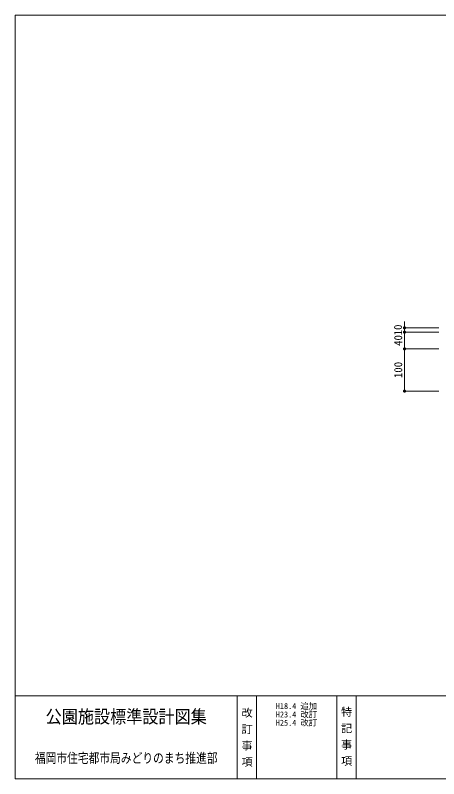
# Model space of a CAD drawing. Units: millimetres, scale not verified. Extents: x 5368 to 8106, y 2197 to 4063.
# Drawn here: x 5368 to 6372, y 2197 to 4008 of the extents above; entities that cross this region are included whole.
import ezdxf
from ezdxf.enums import TextEntityAlignment as Align

# ---------------------------------------------------------------- set-up
doc = ezdxf.new("R2010")
doc.units = ezdxf.units.MM
doc.header["$LTSCALE"] = 10
doc.layers.add('_0-0_', color=7, linetype='Continuous', lineweight=13)
doc.layers.add('寸法', color=1, linetype='Continuous', lineweight=13)
doc.styles.add('@ＭＳ ゴシック', font='')
doc.styles.add('ＭＳ ゴシック', font='')
doc.styles.get('@ＭＳ ゴシック').set_extended_font_data('@MS Gothic')
doc.styles.get('ＭＳ ゴシック').set_extended_font_data('MS Gothic')

# ---------------------------------------------------------------- blocks, each defined once
blk = doc.blocks.new('filled_dot')
at = {"color": 0, "linetype": 'Continuous', "lineweight": -2, "const_width": 1.25}
blk.add_lwpolyline([(-0.625, 0, 1), (0.625, 0, 1)], format="xyb", close=True, dxfattribs=at)

msp = doc.modelspace()

# ---------------------------------------------------------------- linework, layer by layer
at = {"layer": '_0-0_', "color": 6}
msp.add_line((5367.94, 2393.13), (8106.06, 2393.13), dxfattribs=at)
at = {"layer": '_0-0_'}
for p, q in [((5893.99, 2393.13), (5893.99, 2196.56)), ((5939.96, 2393.13), (5939.96, 2196.56)), ((6130.12, 2393.13), (6130.12, 2196.56)), ((6176.08, 2393.13), (6176.08, 2196.56))]:
    msp.add_line(p, q, dxfattribs=at)
at = {"layer": '_0-0_', "color": 6}
msp.add_lwpolyline([(8106.06, 4008.37), (5367.94, 4008.37), (5367.94, 2196.56), (8106.06, 2196.56)], close=True, dxfattribs=at)
at = {"layer": '寸法'}
for p, q in [((6291.01, 3281.54), (6291.01, 3241.54)), ((6372.05, 3266.54), (6291.01, 3266.54)), ((6372.05, 3256.54), (6291.01, 3256.54)), ((6291.01, 3256.54), (6291.01, 3216.54)), ((6372.05, 3256.54), (6291.01, 3256.54)), ((6372.05, 3216.54), (6291.01, 3216.54)), ((6291.01, 3216.54), (6291.01, 3116.54)), ((6372.05, 3216.54), (6291.01, 3216.54)), ((6372.05, 3116.54), (6291.01, 3116.54))]:
    msp.add_line(p, q, dxfattribs=at)

# ---------------------------------------------------------------- block references
at = {"layer": '寸法', "xscale": 3, "yscale": 3}
for p, rotation in [((6291.01, 3266.54), 90), ((6291.01, 3256.54), 270), ((6291.01, 3256.54), 270), ((6291.01, 3216.54), 90), ((6291.01, 3216.54), 270), ((6291.01, 3116.54), 90)]:
    msp.add_blockref('filled_dot', p, dxfattribs=dict(at, rotation=rotation))

# ---------------------------------------------------------------- texts
at = {"layer": '_0-0_', "style": 'ＭＳ ゴシック'}
for s, p in [('H18.4 追加', (6034.92, 2369.06)), ('H23.4 改訂', (6034.92, 2349.06)), ('H25.4 改訂', (6034.92, 2329.41))]:
    msp.add_text(s, height=14.24, dxfattribs=at).set_placement(p, align=Align.MIDDLE_CENTER)
for s, height, width, p in [('公園施設標準設計図集', 31.14, 0.9, (5630.97, 2343.99)), ('福岡市住宅都市局みどりのまち推進部', 23.36, 0.8, (5630.97, 2245.7))]:
    msp.add_text(s, height=height, dxfattribs=dict(at, width=width)).set_placement(p, align=Align.MIDDLE_CENTER)
at = {"layer": '_0-0_', "style": '@ＭＳ ゴシック'}
for s, p in [('改 訂 事 項', (5916.98, 2295.2)), ('特 記 事 項', (6153.1, 2297.16))]:
    msp.add_text(s, height=18.99, rotation=270, dxfattribs=at).set_placement(p, align=Align.MIDDLE_CENTER)
at = {"layer": '寸法', "style": 'ＭＳ ゴシック'}
for s, p in [('10', (6275.56, 3261.54)), ('40', (6276.01, 3236.54)), ('100', (6276.01, 3166.54))]:
    msp.add_text(s, height=18.99, rotation=90, dxfattribs=at).set_placement(p, align=Align.MIDDLE_CENTER)

doc.saveas('drawing.dxf')
